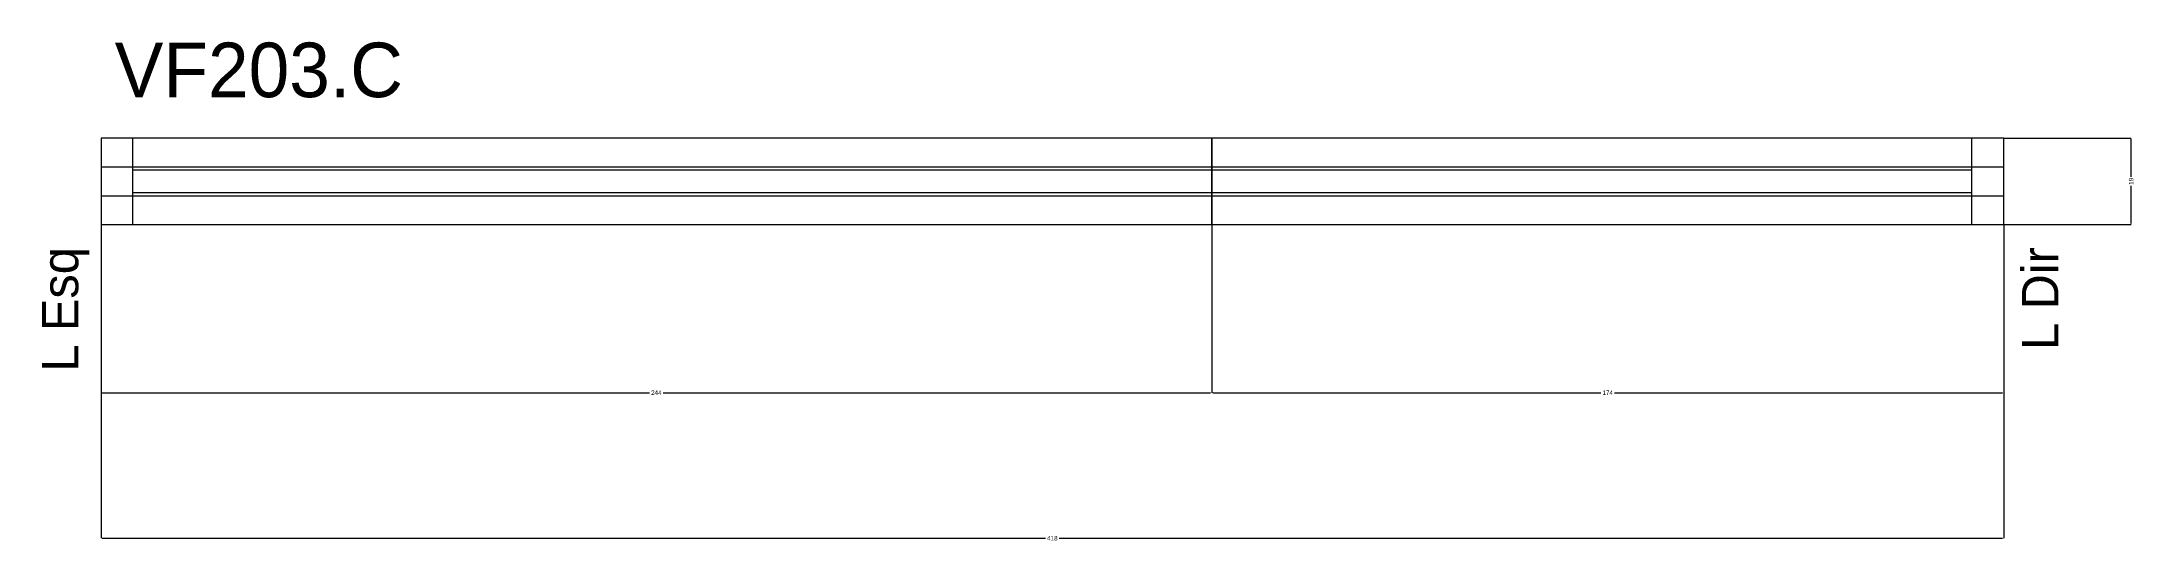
# Model space of a CAD drawing. Header units: metres. Extents: x -13 to 447, y -70 to 40.
import ezdxf
from ezdxf.enums import TextEntityAlignment as Align

# ---------------------------------------------------------------- set-up
doc = ezdxf.new("R2010")
doc.units = ezdxf.units.M
doc.dimstyles.get("Standard").update_dxf_attribs({"dimtxt": 2.5, "dimasz": 2.5, "dimexe": 1.25, "dimexo": 0.625, "dimtad": 1, "dimcen": 2.5, "dimazin": 3, "dimtfac": 1, "dimtmove": 0, "dimatfit": 3})

# ---------------------------------------------------------------- blocks, each defined once
blk = doc.blocks.new('_CLOSEDFILLED')
at = {"color": 0, "linetype": 'BYBLOCK'}
blk.add_solid([(-1, 0.2), (0, 0), (-1, -0.2)], dxfattribs=at)
blk = doc.blocks.new('*D1')
for p, q in [((0, 0), (0, -37)), ((244, 0), (244, -37)), ((0.25, -37), (120.5, -37)), ((123.5, -37), (243.75, -37))]:
    blk.add_line(p, q)
at = {"layer": 'Defpoints'}
for p in [(0, 0), (244, 0), (0, -37)]:
    blk.add_point(p, dxfattribs=at)
at = {"layer": 'COTA', "xscale": 0.25, "yscale": 0.25, "rotation": 180}
blk.add_blockref('_CLOSEDFILLED', (0, -37), dxfattribs=at)
at = {"layer": 'COTA', "xscale": 0.25, "yscale": 0.25}
blk.add_blockref('_CLOSEDFILLED', (244, -37), dxfattribs=at)
at = {"layer": 'COTA', "insert": (122, -37), "char_height": 1, "attachment_point": 5}
blk.add_mtext('244', dxfattribs=at)
blk = doc.blocks.new('*D2')
for p, q in [((244, 0), (244, -37)), ((418, 0), (418, -37)), ((244.25, -37), (329.5, -37)), ((332.5, -37), (417.75, -37))]:
    blk.add_line(p, q)
at = {"layer": 'Defpoints'}
for p in [(244, 0), (418, 0), (244, -37)]:
    blk.add_point(p, dxfattribs=at)
at = {"layer": 'COTA', "xscale": 0.25, "yscale": 0.25, "rotation": 180}
blk.add_blockref('_CLOSEDFILLED', (244, -37), dxfattribs=at)
at = {"layer": 'COTA', "xscale": 0.25, "yscale": 0.25}
blk.add_blockref('_CLOSEDFILLED', (418, -37), dxfattribs=at)
at = {"layer": 'COTA', "insert": (331, -37), "char_height": 1, "attachment_point": 5}
blk.add_mtext('174', dxfattribs=at)
blk = doc.blocks.new('*D3')
for p, q in [((0, 0), (0, -69)), ((418, 0), (418, -69)), ((0.25, -69), (207.5, -69)), ((210.5, -69), (417.75, -69))]:
    blk.add_line(p, q)
at = {"layer": 'Defpoints'}
for p in [(0, 0), (418, 0), (0, -69)]:
    blk.add_point(p, dxfattribs=at)
at = {"layer": 'COTA', "xscale": 0.25, "yscale": 0.25, "rotation": 180}
blk.add_blockref('_CLOSEDFILLED', (0, -69), dxfattribs=at)
at = {"layer": 'COTA', "xscale": 0.25, "yscale": 0.25}
blk.add_blockref('_CLOSEDFILLED', (418, -69), dxfattribs=at)
at = {"layer": 'COTA', "insert": (209, -69), "char_height": 1, "attachment_point": 5}
blk.add_mtext('418', dxfattribs=at)
blk = doc.blocks.new('*D4')
for p, q in [((418, 19), (446, 19)), ((446, 10.5), (446, 18.75)), ((446, 0.25), (446, 8.5)), ((418, 0), (446, 0))]:
    blk.add_line(p, q)
at = {"layer": 'Defpoints'}
for p in [(418, 19), (418, 0), (446, 0)]:
    blk.add_point(p, dxfattribs=at)
at = {"layer": 'COTA', "xscale": 0.25, "yscale": 0.25}
for p, rotation in [((446, 19), 90), ((446, 0), 270)]:
    blk.add_blockref('_CLOSEDFILLED', p, dxfattribs=dict(at, rotation=rotation))
at = {"layer": 'COTA', "insert": (446, 9.5), "char_height": 1, "attachment_point": 5, "rotation": 90}
blk.add_mtext('19', dxfattribs=at)

msp = doc.modelspace()

# ---------------------------------------------------------------- linework, layer by layer
at = {"layer": 'Painéis'}
for p, q in [((244, 0), (244, 19)), ((0, 12.667), (244, 12.667)), ((244, 12.667), (418, 12.667)), ((0, 6.333), (244, 6.333)), ((244, 6.333), (418, 6.333))]:
    msp.add_line(p, q, dxfattribs=at)
for points in [[(0, 0), (244, 0), (244, 19), (0, 19)], [(244, 0), (418, 0), (418, 19), (244, 19)]]:
    msp.add_lwpolyline(points, close=True, dxfattribs=at)
at = {"layer": 'SARR_2.2x7'}
for p, q in [((7, 0), (7, 19)), ((411, 0), (411, 19)), ((7, 12), (411, 12)), ((7, 7), (411, 7))]:
    msp.add_line(p, q, dxfattribs=at)

# ---------------------------------------------------------------- texts
at = {"layer": '5'}
for s, p in [('L Esq', (-5, -5)), ('L Dir', (430, -5))]:
    msp.add_text(s, height=8, rotation=90, dxfattribs=at).set_placement(p, align=Align.RIGHT)
at = {"layer": 'NOMENCLATURA'}
msp.add_text('VF203.C', height=12, dxfattribs=at).set_placement((3, 28))

# ---------------------------------------------------------------- dimensions: what is measured, and where the dimension line sits
at = {"layer": 'COTA'}
dim = msp.add_linear_dim(base=(446, 0), p1=(418, 0), p2=(418, 19), angle=90, dimstyle='Standard', dxfattribs=at)
dim.commit()
dim.dimension.update_dxf_attribs({"geometry": '*D4', "text_midpoint": (446, 9.5)})
for base, p1, p2, picture, middle in [((0, -37), (0, 0), (244, 0), '*D1', (122, -37)), ((0, -69), (0, 0), (418, 0), '*D3', (209, -69)), ((244, -37), (244, 0), (418, 0), '*D2', (331, -37))]:
    dim = msp.add_linear_dim(base=base, p1=p1, p2=p2, dimstyle='Standard', dxfattribs=at)
    dim.commit()
    dim.dimension.update_dxf_attribs({"geometry": picture, "text_midpoint": middle})

doc.saveas('drawing.dxf')
